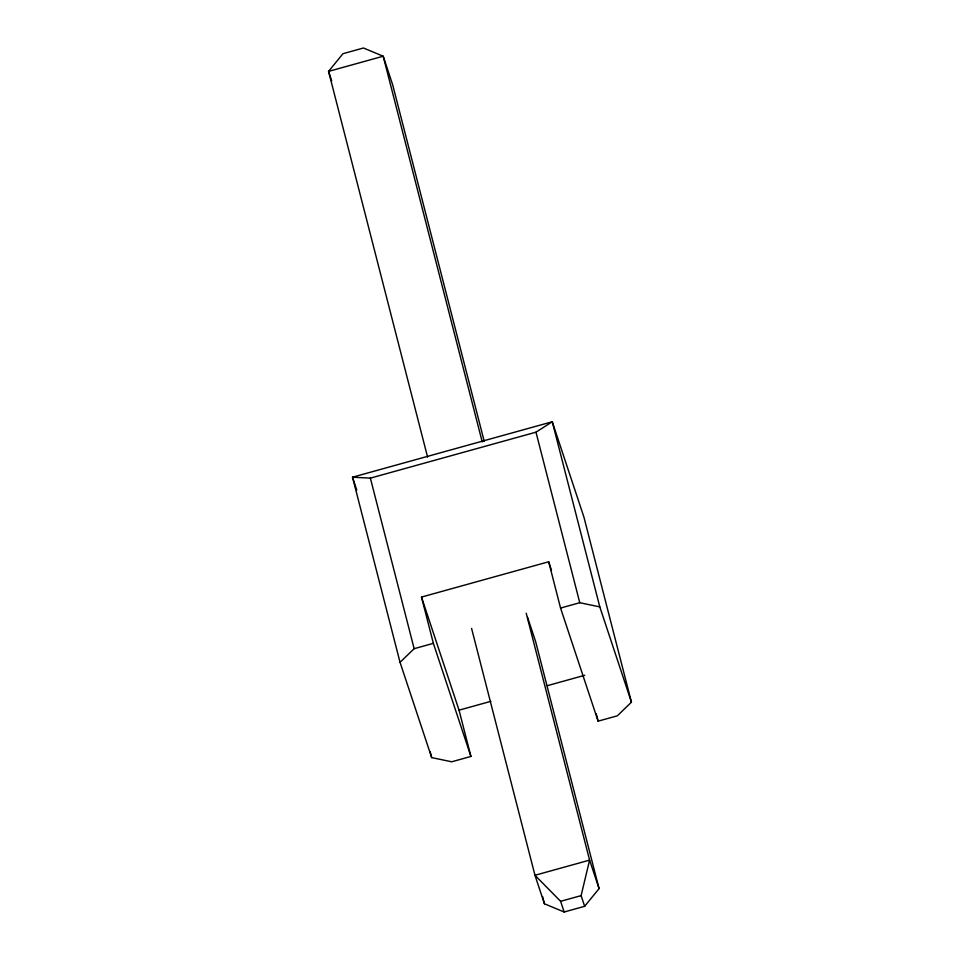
<?xml version="1.0" encoding="UTF-8"?>
<svg xmlns="http://www.w3.org/2000/svg" width="960" height="960" viewBox="0 0 960 960"><rect width="100%" height="100%" fill="white"/><g stroke="black" fill="none" stroke-linecap="round" stroke-linejoin="round"><path stroke-width="1.44" d="M471.588 628.428L534.972 875.28L544.428 903.78L564.156 912L584.652 906.312L581.1 895.632L589.596 860.124L526.224 613.26M584.652 906.312L599.064 888.612L535.68 641.76L527.568 617.34M400.044 662.328L414.156 648.684L433.368 643.344L470.928 756.444L451.716 761.784L431.688 757.608L400.044 662.328L352.512 477.204L552.264 421.764L583.908 517.056L631.44 702.18L617.328 715.824L598.116 721.152L560.556 608.052L548.676 561.768L421.488 597.072L433.368 643.344M356.76 489.996L352.512 477.204L370.368 478.128L535.98 432.18L552.264 421.764L599.796 606.888L631.44 702.18M560.556 608.052L579.768 602.724L599.796 606.888M421.488 597.072L459.036 710.172L490.836 701.34M547.212 685.704L584.784 675.276M599.064 888.612L589.596 860.124L534.972 875.28L560.616 901.308L581.1 895.632M548.676 561.768L551.496 570.252M331.716 80.88L328.56 71.388L342.972 53.688L363.468 48L383.196 56.22L392.652 84.72L484.248 441.444M560.616 901.308L564.156 912M535.98 432.18L579.768 602.724M596.256 713.916L598.116 721.152M482.232 441.948L383.196 56.22L328.56 71.388L427.596 457.104M542.568 896.52L544.428 903.78M459.036 710.172L470.928 756.444M370.368 478.128L414.156 648.684M430.2 751.824L431.688 757.608"/></g></svg>
